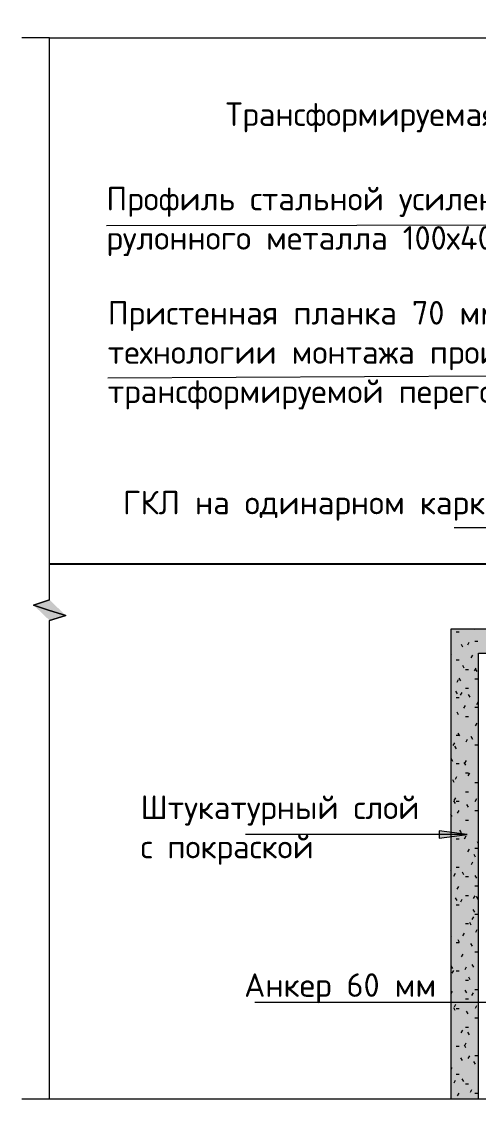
# Model space of a CAD drawing. Header units: millimetres. Extents: x -7839 to 81213, y -1545 to 30369.
# Drawn here: x 72360 to 75346, y 7377 to 14530 of the extents above; entities that cross this region are included whole.
import ezdxf

# ---------------------------------------------------------------- set-up
doc = ezdxf.new("R2010")
doc.units = ezdxf.units.MM
doc.layers.add('PDF _Геометрия', color=7, linetype='Continuous')
doc.layers.add('PDF _Текст', color=7, linetype='Continuous')
doc.layers.add('PDF _Сплошная заливка', color=7, linetype='Continuous', true_color=0xffffff)
doc.styles.add('PDF ISOCPEUR', font='isocpeur.ttf')

msp = doc.modelspace()

# ---------------------------------------------------------------- hatches: boundary and pattern name
at = {"layer": 'PDF _Сплошная заливка', "lineweight": 25, "transparency": 33554559}
msp.add_hatch(color=256, dxfattribs=at).paths.add_polyline_path([(79430.917, 10801.581), (79470.956, 10801.581), (79470.956, 10981.864), (80974.053, 10981.864), (80974.053, 10983.503), (72542.3, 10983.503), (72542.3, 10981.864), (79430.917, 10981.864)])
h = msp.add_hatch(color=256, dxfattribs=at)
h.paths.add_polyline_path([(75182.721, 7482.325), (75349.583, 7482.325), (75349.583, 10399.715), (78347.862, 10399.715), (78347.862, 10448.428), (78338.58, 10469.47), (78334.317, 10492.07), (78335.295, 10515.047), (78341.463, 10537.203), (78352.5, 10557.38), (75167.661, 10557.38), (75167.661, 7482.325)], flags=0)
h.paths.add_polyline_path([(80323.073, 10399.715), (80974.053, 10399.715), (80974.053, 10557.38), (79466.317, 10557.38), (79477.354, 10537.203), (79483.522, 10515.047), (79484.5, 10492.07), (79480.238, 10469.47), (79470.956, 10448.428), (79470.956, 10399.715), (79480.238, 10399.715)], flags=0)

# ---------------------------------------------------------------- linework, layer by layer
at = {"layer": 'PDF _Геометрия', "lineweight": 20, "transparency": 33554687}
for points in [[(72542.3, 10748.153), (72542.3, 14424.917), (76689.885, 14424.917), (76724.031, 14530.007), (76758.177, 14424.917), (76791.529, 14319.884), (76824.881, 14424.917), (76791.529, 14319.884), (76758.177, 14424.917), (76724.031, 14530.007), (76689.885, 14424.917)], [(72542.3, 14424.917), (72360.379, 14424.917)], [(80974.053, 10983.503), (72542.3, 10983.503), (80974.053, 10983.503)], [(72542.3, 10981.864), (78530.503, 10981.864), (72542.3, 10981.864)], [(76689.885, 7482.325), (76724.031, 7377.235), (76689.885, 7482.325), (72542.3, 7482.325), (72542.3, 10613.023), (72647.333, 10646.375), (72542.3, 10679.727), (72437.21, 10713.873), (72542.3, 10748.018), (72437.21, 10713.873), (72542.3, 10679.727), (72647.333, 10646.375), (72542.3, 10613.023)], [(72542.3, 7482.325), (72360.379, 7482.325)]]:
    msp.add_lwpolyline(points, dxfattribs=at)
at = {"layer": 'PDF _Геометрия', "lineweight": 9, "transparency": 33554687}
for points in [[(79064.115, 10114.338), (77827.644, 13202.038), (72913.572, 13195.666)], [(78366.801, 10782.31), (78230.509, 10905.165), (78203.355, 10865.703), (78366.801, 10782.31), (76281.494, 12217.197), (72922.527, 12199.951)], [(75642.692, 10296.29), (75641.684, 11219.681), (75413.58, 11219.681), (75189.874, 11219.681)], [(75349.583, 7482.325), (75349.583, 10399.715), (78347.862, 10399.715), (78347.862, 10448.428), (78338.58, 10469.47), (78334.317, 10492.07), (78335.295, 10515.047), (78341.463, 10537.203), (78352.5, 10557.38), (75167.661, 10557.38), (75167.661, 7482.325)], [(75201.647, 10540.05), (75221.978, 10540.05)], [(75322.906, 10554.242), (75321.094, 10557.38)], [(75246.999, 10439.274), (75236.833, 10456.882)], [(75285.843, 10469.916), (75275.677, 10452.308)], [(75324.868, 10478.439), (75345.2, 10478.439)], [(75170.875, 10394.008), (75167.661, 10388.442)], [(75308.394, 10385.754), (75298.228, 10368.146)], [(75201.647, 10355.218), (75221.978, 10355.218)], [(75255.253, 10301.756), (75245.087, 10319.364)], [(75330.945, 10301.592), (75320.779, 10283.984)], [(75232.702, 10217.594), (75222.536, 10235.202)], [(75263.257, 10293.606), (75283.589, 10293.606)], [(75324.868, 10231.996), (75345.2, 10231.996)], [(75339.415, 10279.205), (75329.249, 10296.813)], [(75215.977, 10225.685), (75205.812, 10208.077)], [(75263.257, 10170.385), (75283.589, 10170.385)], [(75210.15, 10133.433), (75199.985, 10151.04)], [(75201.647, 10108.774), (75221.978, 10108.774)], [(75238.529, 10141.523), (75228.362, 10123.915)], [(75294.312, 10110.881), (75284.147, 10128.489)], [(75261.08, 10057.361), (75250.914, 10039.753)], [(75324.868, 10047.164), (75345.2, 10047.164)], [(75345.242, 10079.912), (75335.076, 10062.304)], [(75218.405, 9995.914), (75208.239, 10013.521)], [(75263.257, 9985.553), (75283.589, 9985.553)], [(75336.987, 9942.393), (75326.821, 9924.786)], [(75168.664, 9897.291), (75167.661, 9895.556)], [(75226.66, 9858.395), (75216.494, 9876.004)], [(75191.215, 9813.129), (75181.049, 9795.522)], [(75201.647, 9862.331), (75221.978, 9862.331)], [(75275.377, 9835.68), (75265.211, 9818.072)], [(75310.821, 9835.845), (75300.656, 9853.452)], [(75324.868, 9800.72), (75345.2, 9800.72)], [(75204.108, 9774.233), (75193.942, 9791.842)], [(75181.557, 9690.072), (75171.391, 9707.68)], [(75201.647, 9677.499), (75221.978, 9677.499)], [(75265.719, 9667.521), (75255.553, 9685.128)], [(75267.122, 9698.162), (75256.956, 9680.554)], [(75205.511, 9591.449), (75195.346, 9573.841)], [(75263.257, 9615.888), (75283.589, 9615.888)], [(75289.673, 9614), (75279.508, 9596.392)], [(75189.811, 9552.553), (75179.645, 9570.161)], [(75324.868, 9554.277), (75345.2, 9554.277)], [(75197.257, 9453.931), (75187.091, 9436.322)], [(75263.257, 9492.667), (75283.589, 9492.667)], [(75334.776, 9445.676), (75324.61, 9428.069)], [(75198.066, 9415.035), (75187.9, 9432.642)], [(75201.647, 9431.055), (75221.978, 9431.055)], [(75282.228, 9392.484), (75272.062, 9410.092)], [(75175.514, 9330.873), (75167.661, 9344.474)], [(75219.808, 9369.769), (75209.643, 9352.161)], [(75263.257, 9307.834), (75283.589, 9307.834)], [(75324.868, 9369.445), (75345.2, 9369.445)], [(75273.599, 9213.431), (75091.678, 9237.381), (75091.678, 9189.48), (75273.599, 9213.431), (74457.223, 9213.431), (73823.716, 9213.431)], [(75237.126, 9224.16), (75226.96, 9241.768)], [(75201.647, 9184.613), (75221.978, 9184.613)], [(75264.911, 9201.445), (75254.745, 9183.837)], [(75349.583, 9152.598), (75341.927, 9165.86)], [(75287.462, 9117.283), (75277.296, 9099.675)], [(75324.868, 9123.001), (75345.2, 9123.001)], [(75310.013, 9033.121), (75299.847, 9015.513)], [(75329.541, 9064.09), (75319.376, 9081.698)], [(75169.472, 8971.674), (75167.661, 8974.81)], [(75195.045, 8957.213), (75184.88, 8939.605)], [(75201.647, 8999.78), (75221.978, 8999.78)], [(75253.634, 8949.123), (75243.468, 8966.73)], [(75337.796, 8926.572), (75327.63, 8944.18)], [(75217.596, 8873.051), (75207.431, 8855.444)], [(75263.257, 8938.169), (75283.589, 8938.169)], [(75324.868, 8876.559), (75345.2, 8876.559)], [(75208.532, 8780.799), (75198.366, 8798.407)], [(75263.257, 8814.947), (75283.589, 8814.947)], [(75324.31, 8811.44), (75314.144, 8793.833)], [(75346.05, 8789.053), (75335.885, 8806.661)], [(75201.647, 8753.337), (75221.978, 8753.337)], [(75240.148, 8788.889), (75229.982, 8771.282)], [(75316.055, 8673.922), (75305.889, 8656.314)], [(75323.499, 8704.891), (75313.333, 8722.499)], [(75324.868, 8691.726), (75345.2, 8691.726)], [(75263.257, 8630.115), (75283.589, 8630.115)], [(75300.948, 8620.729), (75290.782, 8638.337)], [(75338.607, 8589.76), (75328.441, 8572.153)], [(75170.283, 8544.658), (75167.661, 8540.118)], [(75225.04, 8505.762), (75214.874, 8523.37)], [(75254.445, 8567.209), (75244.279, 8549.601)], [(75201.647, 8506.893), (75221.978, 8506.893)], [(75309.202, 8483.211), (75299.036, 8500.819)], [(75324.868, 8445.283), (75345.2, 8445.283)], [(75246.19, 8429.69), (75236.024, 8412.083)], [(75179.938, 8337.438), (75169.772, 8355.046)], [(75184.58, 8322.977), (75174.414, 8305.37)], [(75201.647, 8322.061), (75221.978, 8322.061)], [(75268.741, 8345.528), (75258.576, 8327.921)], [(75317.457, 8345.693), (75307.291, 8363.3)], [(75263.257, 8260.45), (75283.589, 8260.45)], [(75294.905, 8261.531), (75284.739, 8279.138)], [(75176.325, 8185.459), (75167.661, 8170.453)], [(75272.354, 8177.369), (75262.189, 8194.976)], [(75313.844, 8177.205), (75303.678, 8159.597)], [(75324.868, 8198.839), (75345.2, 8198.839)], [(77989.566, 8113.239), (77807.645, 8137.189), (77807.645, 8089.288), (77989.566, 8113.239), (73987.764, 8113.239), (73885.086, 8113.239)], [(75198.876, 8101.297), (75188.711, 8083.689)], [(75263.257, 8137.229), (75283.589, 8137.229)], [(75336.394, 8093.043), (75326.229, 8075.435)], [(75196.446, 8062.402), (75186.281, 8080.009)], [(75201.647, 8075.618), (75221.978, 8075.618)], [(75280.608, 8039.85), (75270.443, 8057.458)], [(75324.868, 8014.007), (75345.2, 8014.007)], [(75263.257, 7952.396), (75283.589, 7952.396)], [(75243.979, 7932.973), (75233.813, 7915.365)], [(75288.863, 7902.332), (75278.697, 7919.94)], [(75201.647, 7829.175), (75221.978, 7829.175)], [(75266.311, 7818.17), (75256.146, 7835.778)], [(75266.529, 7848.811), (75256.364, 7831.203)], [(75243.761, 7734.008), (75233.595, 7751.616)], [(75289.081, 7764.65), (75278.915, 7747.041)], [(75327.923, 7711.457), (75317.757, 7729.064)], [(75324.868, 7767.564), (75345.2, 7767.564)], [(75174.114, 7688.742), (75167.661, 7677.567)], [(75167.853, 7619.041), (75167.661, 7619.372)], [(75196.664, 7604.58), (75186.499, 7586.972)], [(75201.647, 7644.342), (75221.978, 7644.342)], [(75252.015, 7596.49), (75241.849, 7614.097)], [(75263.257, 7582.731), (75283.589, 7582.731)], [(75219.216, 7520.418), (75209.05, 7502.81)], [(75303.378, 7542.969), (75293.212, 7525.361)], [(75324.868, 7521.121), (75345.2, 7521.121)]]:
    msp.add_lwpolyline(points, dxfattribs=at)
at = {"layer": 'PDF _Сплошная заливка', "lineweight": 9, "transparency": 33554559}
for points in [[(72647.333, 10646.375), (72542.3, 10748.018), (72542.3, 10679.727), (72439.126, 10713.25)], [(72542.3, 10613.023), (72647.333, 10646.375), (72507.546, 10646.375), (72437.915, 10713.197)]]:
    msp.add_solid(points, dxfattribs=at)
at = {"layer": 'PDF _Сплошная заливка', "color": 7, "lineweight": 9, "transparency": 33554559}
msp.add_solid([(75273.599, 9213.431), (75091.678, 9237.381), (75091.678, 9189.48)], dxfattribs=at)

# ---------------------------------------------------------------- texts
at = {"layer": 'PDF _Текст', "lineweight": 25, "transparency": 33554687, "char_height": 154.02702, "attachment_point": 4, "style": 'PDF ISOCPEUR'}
for s, insert in [('Трансформируемая перегородка', (73694.137, 13905.19)), ('Профиль стальной усиленный (UA) из тонколистного', (72913.571, 13352.26)), ('рулонного металла 100х40 мм, толщ. мет. 2 мм', (72913.572, 13095.549)), ('Пристенная планка 70 мм (согласно', (72922.528, 12605.555)), ('технологии монтажа производителя', (72922.528, 12348.844)), ('трансформируемой перегородки)', (72922.527, 12092.132)), ('ГКЛ на одинарном каркасе', (73021.583, 11364.143)), ('Штукатурный слой', (73136.897, 9369.885)), ('с покраской', (73136.897, 9113.173)), ('Анкер 60 мм', (73815.084, 8207.221))]:
    msp.add_mtext(s, dxfattribs=dict(at, insert=insert))

doc.saveas('drawing.dxf')
